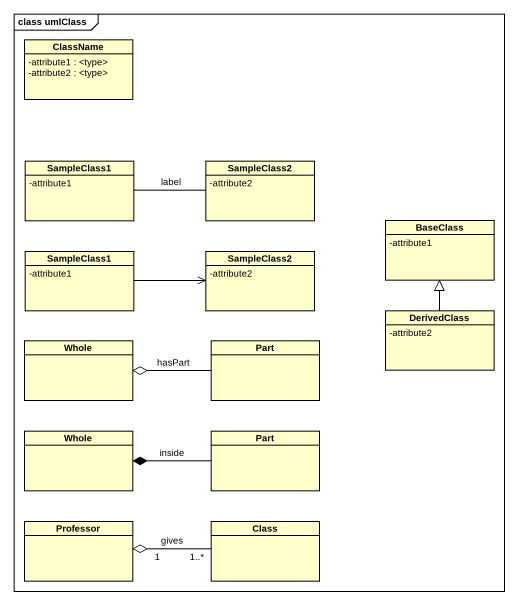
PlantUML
@startuml
mainframe class umlClass
hide circle
hide empty members
skinparam classAttributeIconSize 0
class ClassName #FFFFCC {
  -attribute1 : <type>
  -attribute2 : <type>
}
class SampleClass1 #FFFFCC {
  -attribute1
}
class SampleClass2 #FFFFCC {
  -attribute2
}
class BaseClass #FFFFCC {
  -attribute1
}
class "SampleClass1" as SampleClass1_2 #FFFFCC {
  -attribute1
}
class "SampleClass2" as SampleClass2_2 #FFFFCC {
  -attribute2
}
class Whole #FFFFCC
class Part #FFFFCC
class DerivedClass #FFFFCC {
  -attribute2
}
class "Whole" as Whole_2 #FFFFCC
class "Part" as Part_2 #FFFFCC
class Professor #FFFFCC
class "Class" as Class_ #FFFFCC
SampleClass1 -right- SampleClass2 : label
SampleClass1_2 -right-> SampleClass2_2
Whole o-right- Part : hasPart
DerivedClass -up-|> BaseClass
Whole_2 *-right- Part_2 : inside
Professor "1" o-right- "1..*" Class_ : gives
@enduml
